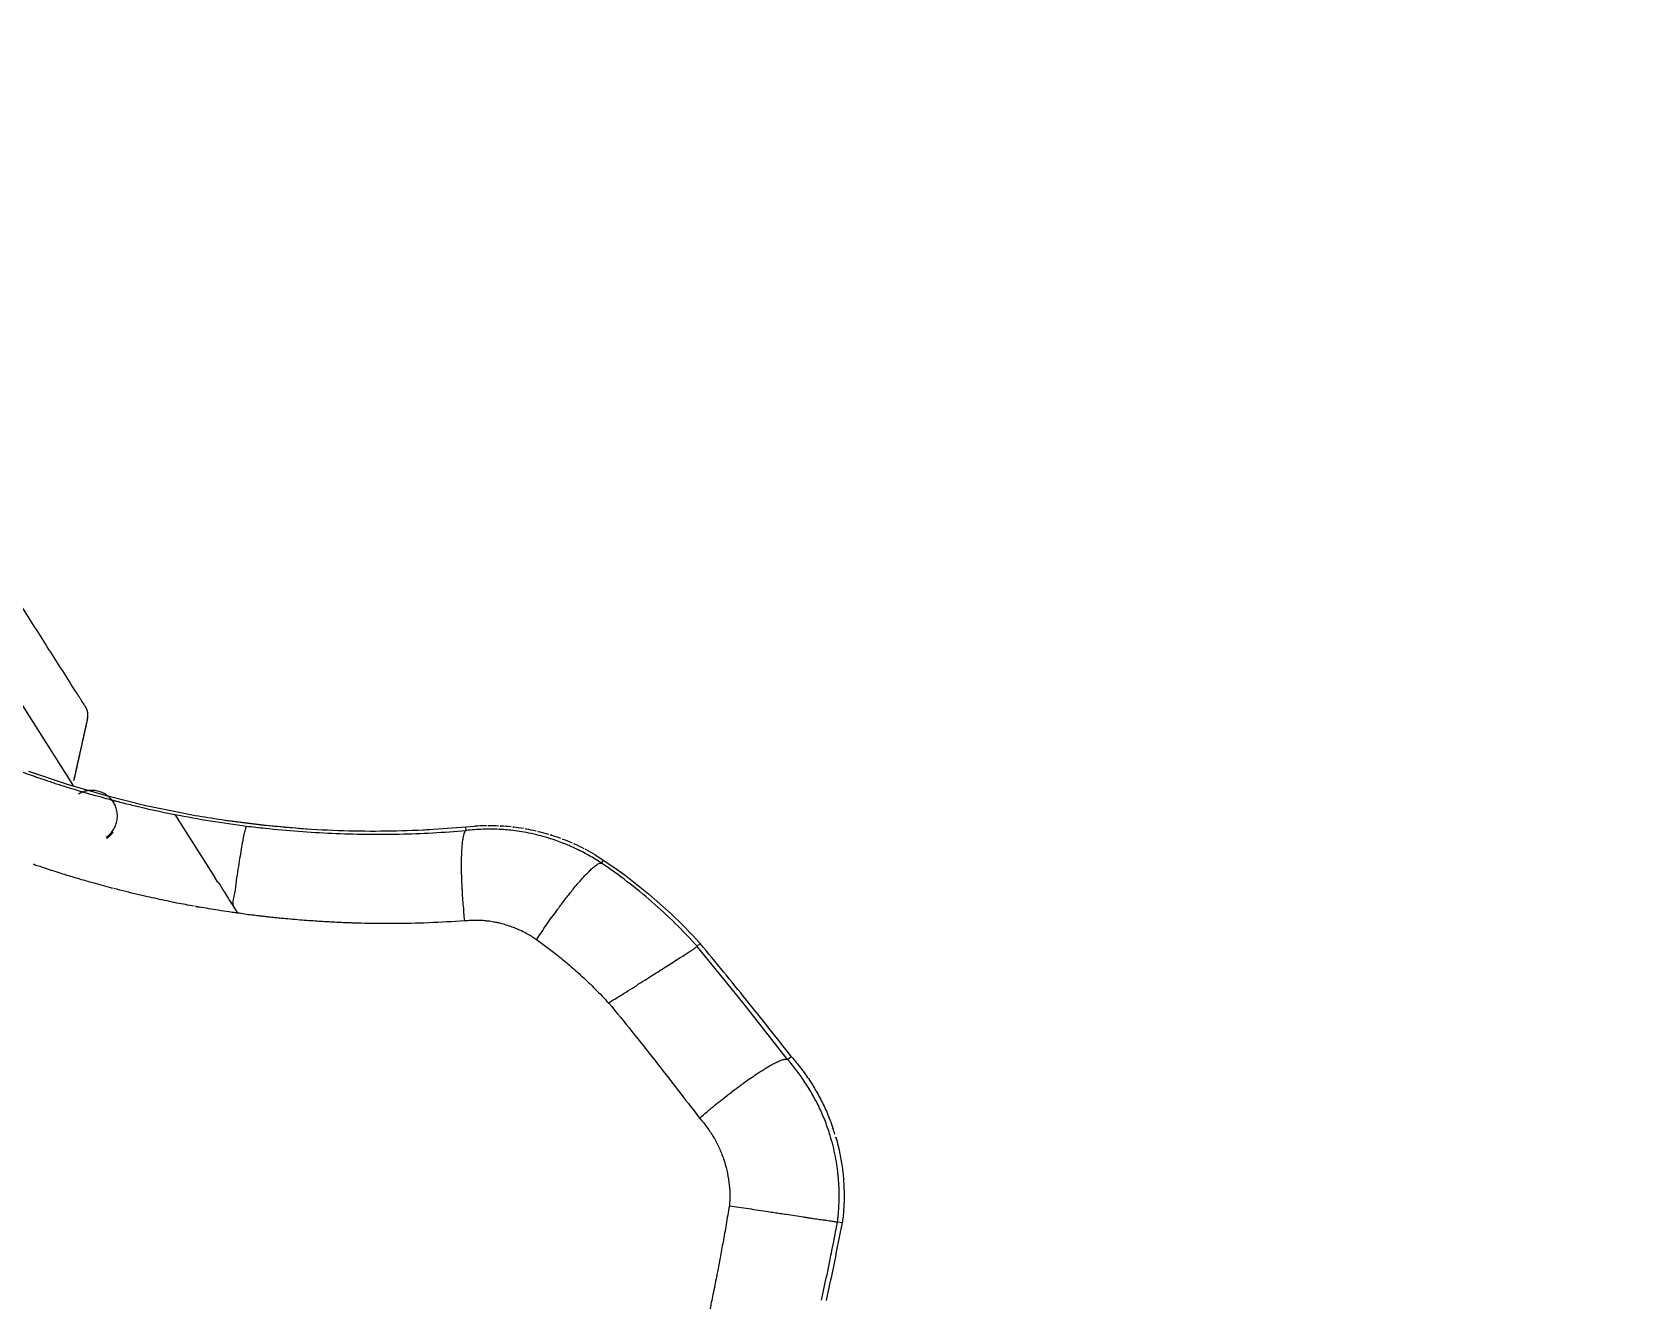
# Model space of a CAD drawing. Header units: millimetres. Extents: x 1145859089 to 1147511753, y -1047484727 to -1047247487.
# Drawn here: x 1147320188.3 to 1147320498.2, y -1047439396.6 to -1047439149.2 of the extents above; entities that cross this region are included whole.
import ezdxf
from ezdxf.xclip import XClip

# ---------------------------------------------------------------- set-up
doc = ezdxf.new("R2010")
doc.units = ezdxf.units.MM
doc.header["$LTSCALE"] = 100
doc.header["$MEASUREMENT"] = 0
doc.header["$XCLIPFRAME"] = 2
doc.layers.get('0').update_dxf_attribs({"linetype": 'CONTINUOUS'})
doc.layers.add('XREF', color=135, linetype='CONTINUOUS')
doc.layers.add('단지배치도$0$W240910', color=135, linetype='CONTINUOUS')

# ---------------------------------------------------------------- blocks, each defined once
blk = doc.blocks.new('단지배치도$0$zw$9902')
at = {"layer": '단지배치도$0$W240910', "linetype": 'ByBlock', "ltscale": 20}
for p, q in [((59923.98, -67926.31), (59693.78, -67564.47)), ((59923.21, -67926.73), (59915.69, -67924.22)), ((59918.85, -67925.84), (59919.36, -67926.01)), ((59930.83, -67928.95), (59923.21, -67926.73)), ((59924.48, -67927.1), (59923.98, -67926.31)), ((59938.53, -67930.86), (59930.83, -67928.95)), ((59946.3, -67932.47), (59938.53, -67930.86)), ((59944.16, -67932.57), (59944.15, -67932.56)), ((59944.16, -67932.57), (59951.97, -67944.85)), ((59961.99, -67934.75), (59954.12, -67933.76)), ((59969.89, -67935.43), (59961.99, -67934.75)), ((60000.89, -67935.06), (59993.64, -67935.58)), ((60002.67, -67934.89), (60000.89, -67935.06)), ((60000.95, -67935.7), (60000.89, -67935.06)), ((60000.95, -67935.7), (60000.95, -67935.7)), ((60026.11, -67940.45), (60029.58, -67942.73)), ((60027.35, -67942.07), (60027.74, -67941.48)), ((60029.58, -67942.73), (60031.95, -67944.44)), ((59952.55, -67945.76), (59951.98, -67944.86)), ((60031.95, -67944.44), (60034.28, -67946.21)), ((60034.28, -67946.21), (60036.55, -67948.06)), ((60036.55, -67948.06), (60038.76, -67949.97)), ((59955.47, -67950.35), (59956.4, -67951.82)), ((59956.43, -67951.82), (59956.4, -67951.82)), ((60018.83, -67951.03), (60018.83, -67951.02)), ((60038.76, -67949.97), (60040.92, -67951.94)), ((60040.92, -67951.94), (60043.02, -67953.98)), ((60043.02, -67953.98), (60045.06, -67956.07)), ((60045.06, -67956.07), (60046.61, -67957.75)), ((60046, -67958.28), (60046.61, -67957.75)), ((60046, -67958.28), (60046.01, -67958.29)), ((60046, -67958.28), (60046, -67958.28)), ((60046.01, -67958.29), (60046.01, -67958.3)), ((60046.01, -67958.3), (60046.02, -67958.32)), ((60046.02, -67958.32), (60046.04, -67958.34)), ((60046.04, -67958.34), (60046.06, -67958.36)), ((60046.07, -67958.36), (60046.05, -67958.37)), ((60054.9, -67969.23), (60046.07, -67958.36)), ((60028.75, -67969.37), (60028.79, -67969.35)), ((60063.66, -67980.36), (60054.9, -67969.23)), ((60063.66, -67980.36), (60063.65, -67980.36)), ((60063.66, -67980.36), (60064.36, -67979.78)), ((60073.38, -68012.01), (60074.33, -68012.16))]:
    blk.add_line(p, q, dxfattribs=at)
at = {"layer": '단지배치도$0$W240910'}
for radius in [11431.38, 11931.38]:
    blk.add_arc((57394.29, -57699.4), radius, 251.62775, 321.418131, dxfattribs=at)
at = {"layer": '단지배치도$0$W240910', "linetype": 'ByBlock', "ltscale": 20}
for centre, radius, start, end in [((59983.86, -67731.77), 204.69, 256.5056, 258.815), ((59983.27, -67735.8), 200.61, 258.7558, 262.8078), ((59983.56, -67733.4), 203.03, 262.8098, 263.8343), ((60005.56, -67974.97), 40.19, 90.9246, 94.1261), ((60005.58, -67975.38), 40.59, 90.3751, 90.931), ((60005.58, -67975.07), 40.28, 87.5049, 90.3781), ((60005.59, -67974.73), 39.95, 86.8627, 87.5018), ((60005.59, -67974.68), 39.9, 84.021, 86.8625), ((60005.58, -67974.8), 40.01, 83.3457, 84.0227), ((60005.57, -67974.85), 40.07, 80.5217, 83.3452), ((60005.57, -67974.89), 40.11, 79.7262, 80.5221), ((60005.57, -67974.87), 40.09, 76.9666, 79.7266), ((60005.59, -67974.81), 40.02, 76.5653, 76.966), ((60005.6, -67974.77), 39.98, 76.0921, 76.5653), ((60005.57, -67974.85), 40.06, 73.3042, 76.0914), ((60005.56, -67974.89), 40.1, 72.5471, 73.3047), ((60005.57, -67974.86), 40.08, 69.7495, 72.5473), ((60005.59, -67974.81), 40.02, 69.054, 69.749), ((60005.63, -67974.7), 39.9, 66.2299, 69.0558), ((60005.61, -67974.75), 39.96, 65.5794, 66.2297), ((60005.48, -67975.04), 40.28, 62.7109, 65.5765), ((60005.34, -67975.31), 40.58, 62.1526, 62.7138), ((60005.45, -67975.11), 40.35, 59.2018, 62.1553), ((59972.09, -68024.49), 99.23, 49.001, 56.1606), ((59941.15, -67912.1), 36.03, 255.0819, 255.7497), ((59972.04, -68024.6), 99.34, 41.8827, 49.0211), ((59972.89, -68024.24), 99.28, 43.2969, 43.5821), ((59973.39, -68023.77), 98.59, 42.0419, 42.2424), ((59351.33, -68536.16), 904.42, 38.85585, 39.7577), ((59351.33, -68536.16), 904.42, 37.96542, 38.85581), ((60036.26, -68004.79), 37.62, 41.5305, 41.6685), ((60033.76, -68006.93), 40.9, 17.121, 18.7511), ((60033.82, -68006.91), 40.85, 15.6059, 17.1206), ((59475.99, -67898.36), 609.06, 347.77261, 349.23201), ((60036.83, -68007.27), 37.82, 352.5834, 352.7079)]:
    blk.add_arc(centre, radius, start, end, dxfattribs=at)
for points in [[(59924.96, -67908.77), (59903.72, -67875.38), (59882.75, -67842.42)], [(59927.14, -67913.83), (59925.78, -67919.93), (59924.43, -67926.02)], [(59927.06, -67914.17), (59925.75, -67920.1), (59924.43, -67926.02)]]:
    blk.add_open_spline(points, degree=2, dxfattribs=at)
for points, start_tangent, end_tangent in [([(59880.55, -67908.33), (59886.67, -67911.8), (59892.94, -67915.07), (59899.32, -67918.12), (59905.77, -67920.93), (59912.28, -67923.5), (59918.85, -67925.84)], (0.860899, -0.508776), (0.948436, -0.316968)), ([(59919.36, -67926.01), (59920.34, -67926.34), (59921.35, -67926.67), (59922.39, -67927), (59923.45, -67927.33), (59924.54, -67927.66), (59926.03, -67928.11), (59927.68, -67928.59), (59929.04, -67928.97), (59929.98, -67929.23), (59930.68, -67929.43), (59931.15, -67929.55), (59931.68, -67929.69), (59932.27, -67929.85), (59932.86, -67930), (59933.45, -67930.15), (59936.1, -67930.81)], (0.948526, -0.316699), (0.972392, -0.233352)), ([(59993.87, -67935.57), (59992.6, -67935.63), (59984.3, -67935.86), (59976, -67935.74), (59967.71, -67935.27), (59959.44, -67934.47), (59951.22, -67933.32), (59946.3, -67932.47)], (-0.998526, -0.054273), (-0.98113, 0.193347)), ([(59958.15, -67934.83), (59957.86, -67935.6), (59957.64, -67936.5), (59957.39, -67937.74), (59957.11, -67939.31), (59956.8, -67941.16), (59956.47, -67943.25), (59956.13, -67945.5)], (-0.586815, -0.809721), (-0.143116, -0.989706)), ([(59961.76, -67935.25), (59968.28, -67935.85), (59974.83, -67936.24), (59981.37, -67936.42), (59987.92, -67936.39), (59994.44, -67936.15), (60000.95, -67935.7)], (0.994203, -0.107522), (0.996423, 0.084511)), ([(60000.95, -67935.7), (60000.68, -67935.98), (60000.45, -67936.62), (60000.26, -67937.61), (60000.12, -67938.96), (60000.05, -67940.04), (60000.02, -67941.23), (60000.01, -67942.35), (60000.01, -67943.12), (60000.02, -67943.96), (60000.05, -67944.89), (60000.09, -67945.88), (60000.14, -67946.99)], (-0.925157, -0.379584), (0.159663, -0.987172)), ([(60014.73, -67936.54), (60012.71, -67936.11), (60010.9, -67935.81), (60009.29, -67935.62), (60007.89, -67935.51), (60006.03, -67935.44), (60004.26, -67935.46), (60002.56, -67935.55), (60000.95, -67935.7)], (-0.972909, 0.23119), (-0.99313, -0.11702)), ([(60027.35, -67942.07), (60024.89, -67940.56), (60022.09, -67939.12), (60021.26, -67938.74), (60020.82, -67938.55), (60020.29, -67938.33), (60019.65, -67938.08), (60018.32, -67937.59), (60016.68, -67937.07), (60014.73, -67936.54)], (-0.830396, 0.557173), (-0.972909, 0.23119)), ([(59916.77, -67942.37), (59916.33, -67942.23)], (-0.944808, 0.327624), (-0.325107, -0.945677)), ([(59925.66, -67945.2), (59924.15, -67944.75), (59923.67, -67944.6), (59922.71, -67944.31), (59921.22, -67943.84), (59916.77, -67942.37)], (-0.960778, 0.277318), (-0.944808, 0.327624)), ([(60018.83, -67951.03), (60019.01, -67950.79), (60019.44, -67950.21), (60019.93, -67949.56), (60020.48, -67948.84), (60021.12, -67948.03), (60021.84, -67947.12), (60022.64, -67946.17), (60022.91, -67945.85), (60023.18, -67945.55), (60023.43, -67945.25), (60024.37, -67944.24), (60025.11, -67943.5), (60025.75, -67942.91), (60026.46, -67942.37), (60027.35, -67942.07)], (0.592631, 0.805474), (0.966029, -0.258434)), ([(59931.87, -67946.92), (59928.22, -67945.93), (59925.66, -67945.2)], (-0.966254, 0.257591), (-0.960778, 0.277318)), ([(59952.55, -67945.75), (59953.62, -67947.44), (59954.42, -67948.7), (59954.96, -67949.55), (59955.47, -67950.35)], (0.608165, -0.79381), (0.536637, -0.843813)), ([(59956.13, -67945.5), (59955.79, -67947.92), (59955.47, -67950.35)], (-0.143116, -0.989706), (0.099374, -0.99505)), ([(59940.72, -67949.03), (59936.91, -67948.17), (59932.28, -67947.02)], (-0.976307, 0.216388), (-0.96919, 0.246312)), ([(59947.9, -67950.47), (59944.58, -67949.84), (59940.72, -67949.03)], (-0.981827, 0.189777), (-0.976307, 0.216388)), ([(60000.14, -67946.99), (60000.18, -67947.77), (60000.22, -67948.47), (60000.27, -67949.08), (60000.3, -67949.6), (60000.34, -67950.07), (60000.48, -67951.72), (60000.64, -67953.34)], (0.159663, -0.987172), (0.298389, -0.954444)), ([(59948.91, -67950.64), (59948.24, -67950.52), (59947.91, -67950.45)], (-0.985956, 0.167004), (-0.970947, 0.239294)), ([(59956.4, -67951.82), (59955.94, -67951.75), (59954.74, -67951.58), (59952.63, -67951.26), (59948.91, -67950.64)], (-0.989521, 0.144389), (-0.985956, 0.167004)), ([(59959.14, -67952.18), (59957.79, -67952.01), (59956.43, -67951.82)], (-0.999209, 0.039777), (-0.999962, -0.008762)), ([(59974.6, -67953.56), (59973.33, -67953.49), (59971.91, -67953.4), (59970.32, -67953.29), (59968.57, -67953.16), (59966.64, -67952.99), (59964.9, -67952.83), (59963.86, -67952.72), (59963.04, -67952.64), (59962.44, -67952.57), (59962.06, -67952.53), (59961.4, -67952.45), (59961.02, -67952.41), (59960.15, -67952.31), (59959.14, -67952.18)], (-0.997834, 0.065778), (-0.999209, 0.039777)), ([(60014.69, -67957), (60015.64, -67955.56), (60016.65, -67954.08), (60017.7, -67952.59), (60018.78, -67951.1), (60018.83, -67951.02)], (0.548062, 0.836437), (0.592693, 0.805428)), ([(60000.64, -67953.34), (59993.68, -67953.71), (59986.69, -67953.86), (59980.52, -67953.79), (59978.95, -67953.75), (59978.13, -67953.72), (59977.27, -67953.69), (59976.09, -67953.64), (59974.6, -67953.56)], (-0.998459, -0.055489), (-0.997834, 0.065778)), ([(60014.69, -67957), (60014.32, -67956.75), (60013.66, -67956.33), (60012.7, -67955.78), (60011.42, -67955.14), (60010.82, -67954.87), (60010.22, -67954.63), (60007.93, -67953.89), (60007.11, -67953.69), (60006.38, -67953.55), (60005.76, -67953.45), (60005.24, -67953.38), (60004.82, -67953.33), (60004.27, -67953.28), (60003.86, -67953.26), (60003.4, -67953.24), (60002.93, -67953.23), (60002.48, -67953.23), (60001.54, -67953.27), (60000.64, -67953.34)], (-0.829907, 0.557902), (-0.995766, -0.091926)), ([(60014.69, -67957), (60016.67, -67958.43), (60018.83, -67960.08), (60021.14, -67961.99), (60023.59, -67964.16), (60026.14, -67966.62), (60028.75, -67969.37)], (0.827271, -0.561803), (0.674322, -0.738437)), ([(60034.22, -67965.9), (60035.78, -67964.91), (60037.29, -67963.94), (60038.74, -67963.01), (60040.09, -67962.16), (60041.34, -67961.36), (60042.47, -67960.64), (60043.45, -67960.02), (60044.29, -67959.48), (60044.99, -67959.04), (60045.52, -67958.7), (60046.06, -67958.36)], (0.774335, 0.632776), (0.925231, -0.379405)), ([(60028.79, -67969.35), (60030.66, -67968.16), (60032.49, -67967), (60034.22, -67965.9)], (0.74568, 0.666305), (0.774335, 0.632776)), ([(60028.79, -67969.35), (60037.74, -67980.51), (60046.49, -67991.8)], (0.636567, -0.771221), (0.609996, -0.792404)), ([(60049.36, -67989.37), (60049.74, -67989.06), (60050.12, -67988.75), (60050.87, -67988.16), (60052.25, -67987.07), (60053, -67986.49), (60053.73, -67985.94), (60054.44, -67985.41), (60055.13, -67984.91), (60056.44, -67983.99), (60057.63, -67983.18), (60058.43, -67982.66), (60059.18, -67982.18), (60059.89, -67981.76), (60060.84, -67981.23), (60061.65, -67980.82), (60062.15, -67980.6), (60062.59, -67980.44), (60062.95, -67980.34), (60063.65, -67980.36)], (0.772336, 0.635215), (0.834306, -0.551301)), ([(60071.94, -67995.17), (60071.01, -67992.47), (60069.89, -67989.85), (60068.58, -67987.32), (60067.1, -67984.88), (60065.45, -67982.56), (60063.65, -67980.36)], (-0.293498, 0.95596), (-0.663051, 0.748575)), ([(60064.42, -67979.85), (60066.21, -67982.02), (60067.9, -67984.39), (60069.41, -67986.88), (60070.75, -67989.46), (60071.9, -67992.14), (60072.49, -67993.78)], (0.663019, -0.748603), (0.321456, -0.946924)), ([(60046.49, -67991.8), (60047.54, -67990.9), (60048.38, -67990.19), (60048.99, -67989.68), (60049.35, -67989.38), (60049.36, -67989.37)], (0.755588, 0.655047), (0.772336, 0.635215)), ([(60046.49, -67991.8), (60047.95, -67993.59), (60049.22, -67995.53), (60050.29, -67997.58), (60051.15, -67999.73), (60051.79, -68001.96), (60052.2, -68004.25), (60052.37, -68006.57), (60052.29, -68008.88)], (0.682162, -0.731201), (-0.069328, -0.997594)), ([(60073.38, -68012.01), (60073.44, -68011.49), (60073.52, -68010.75), (60073.58, -68010.11), (60073.62, -68009.58), (60073.65, -68008.97), (60073.68, -68008.36), (60073.7, -68007.75), (60073.7, -68007.11), (60073.7, -68006.52), (60073.69, -68005.98), (60073.68, -68005.5), (60073.66, -68005.07), (60073.64, -68004.68), (60073.6, -68004.02), (60073.57, -68003.62), (60073.53, -68003.23), (60073.45, -68002.43), (60073.32, -68001.38), (60072.97, -67999.28), (60072.51, -67997.21), (60071.94, -67995.17)], (0.127692, 0.991814), (-0.293498, 0.95596)), ([(60073.16, -67995.92), (60073.61, -67997.7), (60074.17, -68000.56), (60074.52, -68003.45), (60074.66, -68006.35), (60074.6, -68009.26), (60074.34, -68012.07)], (0.269023, -0.963134), (-0.126928, -0.991912)), ([(60052.29, -68008.88), (60051.66, -68012.55), (60051.06, -68015.93), (60050.49, -68019.01), (60049.96, -68021.8), (60049.77, -68022.77), (60049.46, -68024.35), (60049.08, -68026.21), (60048.77, -68027.73), (60048.53, -68028.9), (60048.36, -68029.73), (60048.25, -68030.24), (60048.08, -68031.07), (60047.81, -68032.35), (60047.54, -68033.62), (60047.26, -68034.89), (60046.98, -68036.16), (60046.7, -68037.43)], (-0.185875, -0.982573), (-0.204708, -0.978823)), ([(60052.29, -68008.88), (60054.14, -68009.15), (60056.05, -68009.44), (60057.98, -68009.73), (60059.89, -68010.02), (60061.05, -68010.2), (60062.22, -68010.37), (60063.38, -68010.55), (60065.09, -68010.81), (60066.72, -68011.06), (60067.4, -68011.16), (60068.07, -68011.26), (60068.72, -68011.36), (60069.34, -68011.45), (60070.5, -68011.62), (60071.5, -68011.76), (60072.08, -68011.85), (60072.52, -68011.91), (60072.91, -68011.96), (60073.38, -68012.01)], (0.98842, -0.151742), (0.998103, 0.061571)), ([(60070.27, -68027.3), (60071.33, -68022.33), (60071.88, -68019.66), (60072.18, -68018.16), (60072.64, -68015.83), (60073.38, -68012.01)], (0.212373, 0.977189), (0.186512, 0.982453))]:
    blk.add_spline(points, degree=3, dxfattribs=dict(at, start_tangent=start_tangent, end_tangent=end_tangent))
for points, weights in [([(59926.74, -67911.57), (59926.74, -67911.57), (59924.96, -67908.77)], [1, 0.935319001987, 0.985547451024]), ([(59927.14, -67913.83), (59927.41, -67912.62), (59926.74, -67911.57)], [1, 0.923879950601, 1]), ([(59932.18, -67930.19), (59929.54, -67926.08), (59925.36, -67928.6)], [1, 0.716561782412, 1]), ([(59930.79, -67937), (59934.76, -67934.26), (59932.18, -67930.19)], [1, 0.720411940234, 1]), ([(59930.9, -67937.21), (59931.63, -67936.7), (59932.15, -67935.98)], [1, 0.984689538573, 1])]:
    blk.add_rational_spline(points, weights, degree=2, dxfattribs=at)
blk = doc.blocks.new('단지배치도')
blk.add_blockref('단지배치도$0$zw$9902', (141034.19, 142437.16))

msp = doc.modelspace()

# ---------------------------------------------------------------- block references
at = {"layer": 'XREF'}
ref = msp.add_blockref('단지배치도', (1147119237.834579, -1047513806.462535), dxfattribs=at)
XClip(ref).set_block_clipping_path([(72982.4064819524, 34919.7593965302), (360382.4067475507, 255319.7593436702)])

doc.saveas('drawing.dxf')
